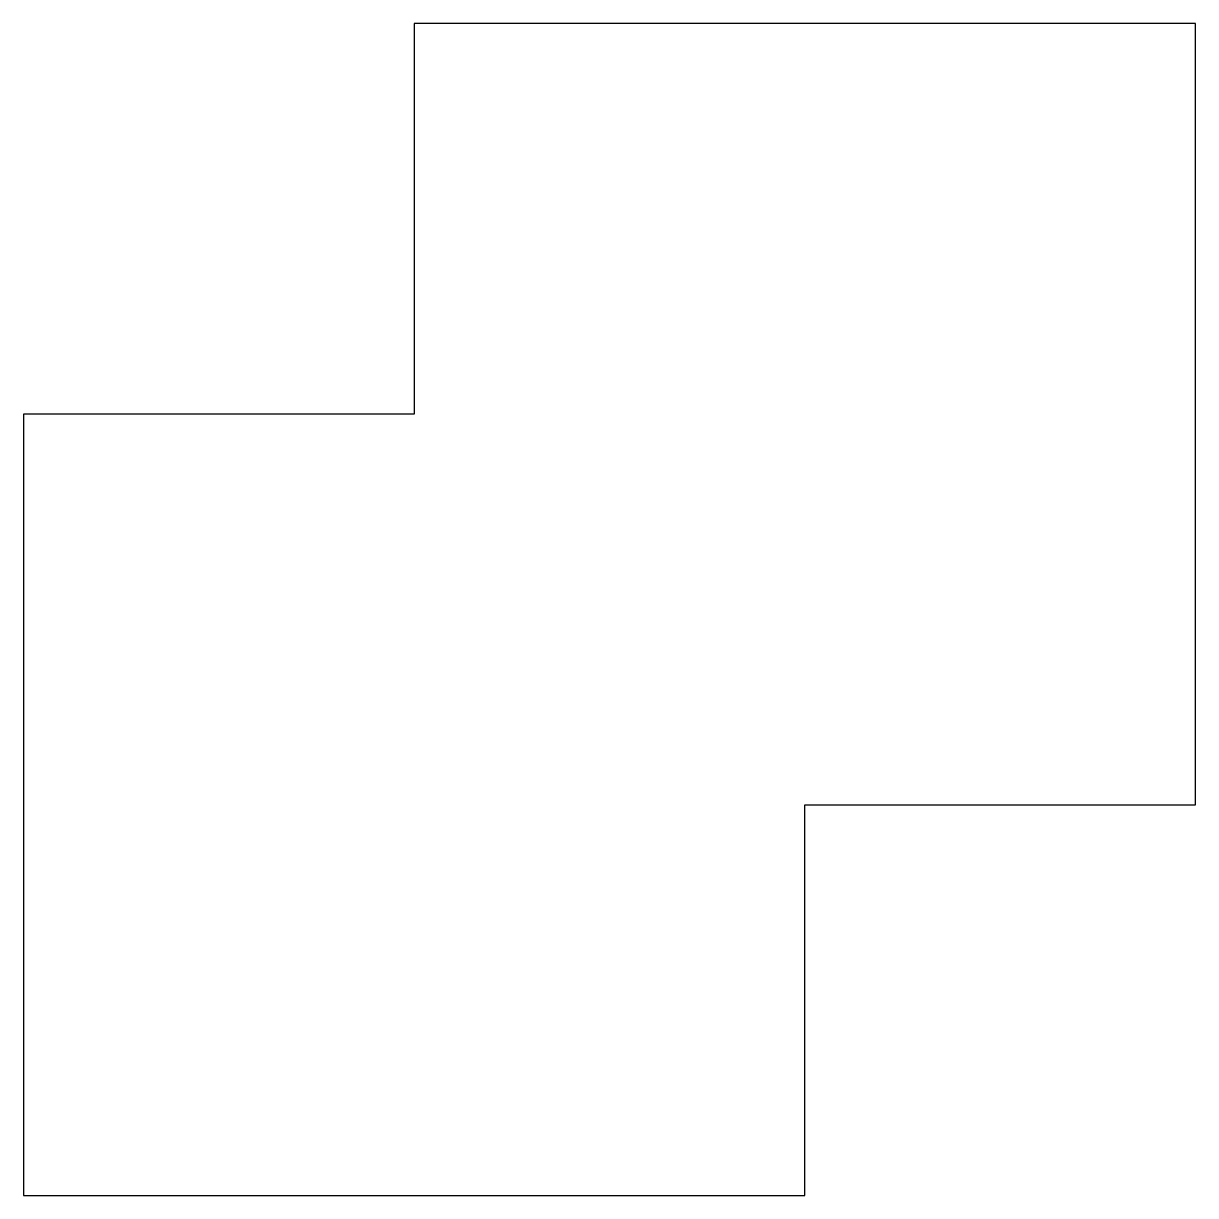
# Model space of a CAD drawing. Header units: millimetres. Extents: x 0 to 15, y 0 to 15.
import ezdxf

# ---------------------------------------------------------------- set-up
doc = ezdxf.new("R2010")
doc.units = ezdxf.units.MM

msp = doc.modelspace()

# ---------------------------------------------------------------- linework, layer by layer
at = {"linetype": 'CONTINUOUS'}
for p, q in [((15, 15), (5, 15)), ((5, 15), (5, 10)), ((15, 5), (15, 15)), ((5, 10), (0, 10)), ((0, 10), (0, 0)), ((10, 0), (10, 5)), ((10, 5), (15, 5)), ((0, 0), (10, 0))]:
    msp.add_line(p, q, dxfattribs=at)

doc.saveas('drawing.dxf')
